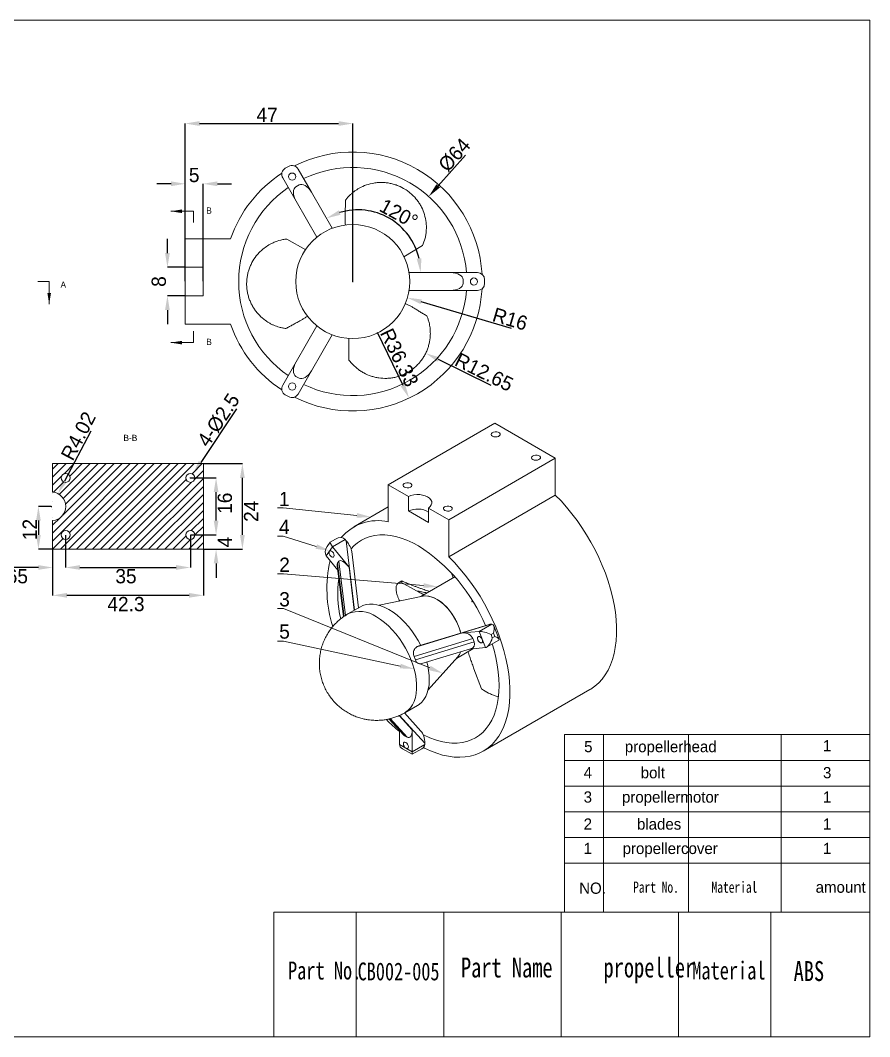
# Model space of a CAD drawing. Header units: millimetres. Extents: x 87 to 490, y 48 to 333.
# Drawn here: x 252 to 490.3, y 48 to 333.1 of the extents above; entities that cross this region are included whole.
import ezdxf

# ---------------------------------------------------------------- set-up
doc = ezdxf.new("R2010")
doc.units = ezdxf.units.MM
doc.header["$LTSCALE"] = 0.5
doc.layers.get('0').update_dxf_attribs({"lineweight": 18})
for name, color, linetype, lineweight in [('1轮廓实线层', 7, 'Continuous', 15), ('2细线层', 4, 'Continuous', 18), ('5剖面线层', 2, 'Continuous', 18), ('6文字层', 3, 'Continuous', 18), ('7标注层', 4, 'Continuous', 18), ('尺寸线层', 3, 'Continuous', 18)]:
    doc.layers.add(name, color=color, linetype=linetype, lineweight=lineweight)
doc.styles.add('SLDTEXTSTYLE0', font='')
doc.styles.add('SLDTEXTSTYLE1', font='')
doc.styles.get('SLDTEXTSTYLE0').set_extended_font_data('汉仪长仿宋体')
doc.styles.get('SLDTEXTSTYLE1').set_extended_font_data('汉仪长仿宋体')
doc.dimstyles.new('SLDDIMSTYLE0', dxfattribs={"dimtxt": 1.75, "dimasz": 2.04, "dimexe": 0, "dimexo": 0.0625, "dimgap": 0.4375, "dimtad": 1, "dimrnd": 1e-09, "dimzin": 12, "dimdsep": 46, "dimtxsty": 'SLDTEXTSTYLE0', "dimcen": 0.09, "dimdle": 4.08, "dimadec": 0, "dimazin": 3, "dimtfac": 1, "dimtofl": 0, "dimtmove": 0, "dimatfit": 3, "dimfxl": 1, "dimfrac": 2, "dimtolj": 1, "dimarcsym": 0})

# ---------------------------------------------------------------- blocks, each defined once
blk = doc.blocks.new('*X14')
at = {"layer": '2细线层', "linetype": 'Continuous'}
blk.add_hatch(color=0, dxfattribs=at).paths.add_polyline_path([(359.96, 231.01), (358.76, 230.43), (361.1, 227.12)], flags=0)
at = {"layer": '2细线层', "color": 0, "linetype": 'Continuous', "lineweight": -2}
blk.add_line((352.17, 245.59), (359.36, 230.72), dxfattribs=at)
at = {"layer": '2细线层', "color": 0, "linetype": 'Continuous', "lineweight": 0, "insert": (356.42, 247.16), "char_height": 4, "width": 23.1911, "attachment_point": 1, "rotation": 295.8053, "style": 'SLDTEXTSTYLE0'}
blk.add_mtext('R36.33', dxfattribs=at)
blk = doc.blocks.new('*X15')
at = {"layer": '2细线层', "linetype": 'Continuous'}
blk.add_hatch(color=0, dxfattribs=at).paths.add_polyline_path([(368.77, 287.12), (369.77, 286.23), (366.61, 283.69)], flags=0)
at = {"layer": '2细线层', "color": 0, "linetype": 'Continuous', "lineweight": -2}
for p, q in [((376.92, 295.24), (369.27, 286.67)), ((345.2, 259.83), (345.38, 259.83)), ((345.29, 259.74), (345.29, 259.92))]:
    blk.add_line(p, q, dxfattribs=at)
at = {"layer": '2细线层', "color": 0, "linetype": 'Continuous', "lineweight": 0, "insert": (368.92, 292.94), "char_height": 4, "width": 16.353, "attachment_point": 1, "rotation": 48.223, "style": 'SLDTEXTSTYLE0'}
blk.add_mtext('%%C64', dxfattribs=at)
blk = doc.blocks.new('*X16')
at = {"layer": '2细线层', "linetype": 'Continuous'}
blk.add_hatch(color=0, dxfattribs=at).paths.add_polyline_path([(364.66, 254.8), (364.28, 253.52), (360.63, 255.29)], flags=0)
at = {"layer": '2细线层', "color": 0, "linetype": 'Continuous', "lineweight": -2}
for p, q in [((345.2, 259.83), (345.38, 259.83)), ((345.29, 259.74), (345.29, 259.92)), ((389.83, 246.67), (364.47, 254.16))]:
    blk.add_line(p, q, dxfattribs=at)
at = {"layer": '2细线层', "color": 0, "linetype": 'Continuous', "lineweight": 0, "insert": (385.31, 252.63), "char_height": 4, "width": 12.9688, "attachment_point": 1, "rotation": 343.5437, "style": 'SLDTEXTSTYLE0'}
blk.add_mtext('R16', dxfattribs=at)
blk = doc.blocks.new('*X17')
at = {"layer": '2细线层', "linetype": 'Continuous'}
blk.add_hatch(color=0, dxfattribs=at).paths.add_polyline_path([(369.64, 238.56), (369.05, 237.36), (365.75, 239.73)], flags=0)
at = {"layer": '2细线层', "color": 0, "linetype": 'Continuous', "lineweight": -2}
for p, q in [((354.32, 245.32), (354.5, 245.32)), ((354.41, 245.23), (354.41, 245.41)), ((384.09, 230.69), (369.34, 237.96))]:
    blk.add_line(p, q, dxfattribs=at)
at = {"layer": '2细线层', "color": 0, "linetype": 'Continuous', "lineweight": 0, "insert": (375.32, 240.04), "char_height": 4, "width": 24.3288, "attachment_point": 1, "rotation": 333.7695, "style": 'SLDTEXTSTYLE0'}
blk.add_mtext('R12.65', dxfattribs=at)
blk = doc.blocks.new('*X18')
at = {"layer": '2细线层', "linetype": 'Continuous'}
for points in [[(302.29, 304.82), (302.29, 303.49), (298.29, 304.16)], [(341.29, 304.82), (341.29, 303.49), (345.29, 304.16)]]:
    blk.add_hatch(color=0, dxfattribs=at).paths.add_polyline_path(points, flags=0)
at = {"layer": '2细线层', "color": 0, "linetype": 'Continuous', "lineweight": -2}
for p, q in [((298.29, 271.89), (298.29, 304.16)), ((302.29, 304.16), (341.29, 304.16)), ((345.29, 259.89), (345.29, 304.16))]:
    blk.add_line(p, q, dxfattribs=at)
at = {"layer": '2细线层', "color": 0, "linetype": 'Continuous', "lineweight": 0, "insert": (321.26, 308.59), "char_height": 4, "width": 7.3019, "attachment_point": 2, "style": 'SLDTEXTSTYLE0'}
blk.add_mtext('47', dxfattribs=at)
blk = doc.blocks.new('*X19')
at = {"layer": '2细线层', "linetype": 'Continuous'}
for points in [[(341.86, 278.56), (341.33, 279.79), (337.92, 277.58)], [(364.55, 266.38), (363.23, 266.23), (364.34, 262.33)]]:
    blk.add_hatch(color=0, dxfattribs=at).paths.add_polyline_path(points, flags=0)
at = {"layer": '2细线层', "color": 0, "linetype": 'Continuous', "lineweight": -2}
blk.add_arc((346.73, 262.33), 17.61, 13.0391, 106.9609, dxfattribs=at)
at = {"layer": '2细线层', "color": 0, "linetype": 'Continuous', "lineweight": 0, "insert": (354.33, 283.3), "char_height": 4, "width": 15.5829, "attachment_point": 1, "rotation": 331.4924, "style": 'SLDTEXTSTYLE0'}
blk.add_mtext('120%%D', dxfattribs=at)
blk = doc.blocks.new('*X20')
at = {"layer": '2细线层', "linetype": 'Continuous'}
for points in [[(292.62, 267.83), (293.95, 267.83), (293.29, 263.83)], [(292.62, 251.83), (293.95, 251.83), (293.29, 255.83)]]:
    blk.add_hatch(color=0, dxfattribs=at).paths.add_polyline_path(points, flags=0)
at = {"layer": '2细线层', "color": 0, "linetype": 'Continuous', "lineweight": -2}
for p, q in [((293.29, 267.83), (293.29, 271.83)), ((298.22, 263.83), (293.29, 263.83)), ((298.22, 255.83), (293.29, 255.83)), ((293.29, 251.83), (293.29, 247.83))]:
    blk.add_line(p, q, dxfattribs=at)
at = {"layer": '2细线层', "color": 0, "linetype": 'Continuous', "lineweight": 0, "insert": (288.85, 259.83), "char_height": 4, "width": 7.8338, "attachment_point": 2, "rotation": 90, "style": 'SLDTEXTSTYLE0'}
blk.add_mtext('8', dxfattribs=at)
blk = doc.blocks.new('*X22')
at = {"layer": '2细线层', "linetype": 'Continuous'}
for points in [[(265.08, 172.46), (265.08, 171.13), (261.08, 171.79)], [(299.38, 172.46), (299.38, 171.13), (303.38, 171.79)]]:
    blk.add_hatch(color=0, dxfattribs=at).paths.add_polyline_path(points, flags=0)
at = {"layer": '2细线层', "color": 0, "linetype": 'Continuous', "lineweight": -2}
for p, q in [((261.08, 184.68), (261.08, 171.79)), ((303.38, 184.68), (303.38, 171.79)), ((299.38, 171.79), (265.08, 171.79))]:
    blk.add_line(p, q, dxfattribs=at)
at = {"layer": '2细线层', "color": 0, "linetype": 'Continuous', "lineweight": 0, "insert": (281.65, 171.35), "char_height": 4, "width": 15.0249, "attachment_point": 2, "style": 'SLDTEXTSTYLE0'}
blk.add_mtext('42.3', dxfattribs=at)
blk = doc.blocks.new('*X23')
at = {"layer": '2细线层', "linetype": 'Continuous'}
for points in [[(313.65, 204.75), (314.99, 204.75), (314.32, 208.75)], [(313.65, 188.75), (314.99, 188.75), (314.32, 184.75)]]:
    blk.add_hatch(color=0, dxfattribs=at).paths.add_polyline_path(points, flags=0)
at = {"layer": '2细线层', "color": 0, "linetype": 'Continuous', "lineweight": -2}
for p, q in [((303.45, 208.75), (314.32, 208.75)), ((314.32, 188.75), (314.32, 204.75)), ((303.45, 184.75), (314.32, 184.75))]:
    blk.add_line(p, q, dxfattribs=at)
at = {"layer": '2细线层', "color": 0, "linetype": 'Continuous', "lineweight": 0, "insert": (314.76, 195.38), "char_height": 4, "width": 7.856, "attachment_point": 2, "rotation": 90, "style": 'SLDTEXTSTYLE0'}
blk.add_mtext('24', dxfattribs=at)
blk = doc.blocks.new('*X24')
at = {"layer": '2细线层', "linetype": 'Continuous'}
for points in [[(257.08, 180.28), (257.08, 178.95), (261.08, 179.61)], [(268.73, 180.28), (268.73, 178.95), (264.73, 179.61)]]:
    blk.add_hatch(color=0, dxfattribs=at).paths.add_polyline_path(points, flags=0)
at = {"layer": '2细线层', "color": 0, "linetype": 'Continuous', "lineweight": -2}
for p, q in [((264.73, 188.68), (264.73, 179.61)), ((261.08, 184.68), (261.08, 179.61)), ((257.08, 179.61), (244.82, 179.61)), ((268.73, 179.61), (272.73, 179.61))]:
    blk.add_line(p, q, dxfattribs=at)
at = {"layer": '2细线层', "color": 0, "linetype": 'Continuous', "lineweight": 0, "insert": (248.95, 179.17), "char_height": 4, "width": 14.8033, "attachment_point": 2, "style": 'SLDTEXTSTYLE0'}
blk.add_mtext('3.65', dxfattribs=at)
blk = doc.blocks.new('*X25')
at = {"layer": '2细线层', "linetype": 'Continuous'}
for points in [[(268.73, 180.28), (268.73, 178.95), (264.73, 179.61)], [(295.73, 180.28), (295.73, 178.95), (299.73, 179.61)]]:
    blk.add_hatch(color=0, dxfattribs=at).paths.add_polyline_path(points, flags=0)
at = {"layer": '2细线层', "color": 0, "linetype": 'Continuous', "lineweight": -2}
for p, q in [((264.73, 188.68), (264.73, 179.61)), ((299.73, 188.68), (299.73, 179.61)), ((268.73, 179.61), (295.73, 179.61))]:
    blk.add_line(p, q, dxfattribs=at)
at = {"layer": '2细线层', "color": 0, "linetype": 'Continuous', "lineweight": 0, "insert": (281.65, 179.17), "char_height": 4, "width": 6.7812, "attachment_point": 2, "style": 'SLDTEXTSTYLE0'}
blk.add_mtext('35', dxfattribs=at)
blk = doc.blocks.new('*X26')
at = {"layer": '2细线层', "linetype": 'Continuous'}
for points in [[(306.27, 192.75), (307.61, 192.75), (306.94, 188.75)], [(306.27, 180.75), (307.61, 180.75), (306.94, 184.75)]]:
    blk.add_hatch(color=0, dxfattribs=at).paths.add_polyline_path(points, flags=0)
at = {"layer": '2细线层', "color": 0, "linetype": 'Continuous', "lineweight": -2}
for p, q in [((306.94, 192.75), (306.94, 196.75)), ((299.8, 188.75), (306.94, 188.75)), ((303.45, 184.75), (306.94, 184.75)), ((306.94, 180.75), (306.94, 176.75))]:
    blk.add_line(p, q, dxfattribs=at)
at = {"layer": '2细线层', "color": 0, "linetype": 'Continuous', "lineweight": 0, "insert": (307.38, 186.75), "char_height": 4, "width": 7.856, "attachment_point": 2, "rotation": 90, "style": 'SLDTEXTSTYLE0'}
blk.add_mtext('4', dxfattribs=at)
blk = doc.blocks.new('*X27')
at = {"layer": '2细线层', "linetype": 'Continuous'}
for points in [[(306.27, 200.75), (307.61, 200.75), (306.94, 204.75)], [(306.27, 192.75), (307.61, 192.75), (306.94, 188.75)]]:
    blk.add_hatch(color=0, dxfattribs=at).paths.add_polyline_path(points, flags=0)
at = {"layer": '2细线层', "color": 0, "linetype": 'Continuous', "lineweight": -2}
for p, q in [((299.8, 204.75), (306.94, 204.75)), ((306.94, 192.75), (306.94, 200.75)), ((299.8, 188.75), (306.94, 188.75))]:
    blk.add_line(p, q, dxfattribs=at)
at = {"layer": '2细线层', "color": 0, "linetype": 'Continuous', "lineweight": 0, "insert": (307.38, 197.64), "char_height": 4, "width": 7.856, "attachment_point": 2, "rotation": 90, "style": 'SLDTEXTSTYLE0'}
blk.add_mtext('16', dxfattribs=at)
blk = doc.blocks.new('*X28')
at = {"layer": '2细线层', "linetype": 'Continuous'}
blk.add_hatch(color=0, dxfattribs=at).paths.add_polyline_path([(302.09, 209.48), (303.2, 208.74), (300.43, 205.79)], flags=0)
at = {"layer": '2细线层', "color": 0, "linetype": 'Continuous', "lineweight": -2}
for p, q in [((312.7, 224.16), (302.65, 209.11)), ((299.64, 204.75), (299.82, 204.75)), ((299.73, 204.66), (299.73, 204.84))]:
    blk.add_line(p, q, dxfattribs=at)
at = {"layer": '2细线层', "color": 0, "linetype": 'Continuous', "lineweight": 0, "insert": (301.36, 215.31), "char_height": 4, "width": 28.6759, "attachment_point": 1, "rotation": 56.252, "style": 'SLDTEXTSTYLE0'}
blk.add_mtext('4-%%C2.5', dxfattribs=at)
blk = doc.blocks.new('*X29')
at = {"layer": '2细线层', "linetype": 'Continuous'}
blk.add_hatch(color=0, dxfattribs=at).paths.add_polyline_path([(263.85, 204.15), (265.03, 203.53), (262.58, 200.3)], flags=0)
at = {"layer": '2细线层', "color": 0, "linetype": 'Continuous', "lineweight": -2}
for p, q in [((271.82, 217.88), (264.44, 203.84)), ((260.63, 196.75), (260.81, 196.75)), ((260.72, 196.66), (260.72, 196.84))]:
    blk.add_line(p, q, dxfattribs=at)
at = {"layer": '2细线层', "color": 0, "linetype": 'Continuous', "lineweight": 0, "insert": (263.18, 211.13), "char_height": 4, "width": 19.1357, "attachment_point": 1, "rotation": 62.2857, "style": 'SLDTEXTSTYLE0'}
blk.add_mtext('R4.02', dxfattribs=at)
blk = doc.blocks.new('*X30')
at = {"layer": '2细线层', "linetype": 'Continuous'}
for points in [[(256.42, 192.75), (257.75, 192.75), (257.08, 196.75)], [(256.42, 188.75), (257.75, 188.75), (257.08, 184.75)]]:
    blk.add_hatch(color=0, dxfattribs=at).paths.add_polyline_path(points, flags=0)
at = {"layer": '2细线层', "color": 0, "linetype": 'Continuous', "lineweight": -2}
for p, q in [((260.65, 196.75), (257.08, 196.75)), ((257.08, 192.75), (257.08, 188.75)), ((261.02, 184.75), (257.08, 184.75))]:
    blk.add_line(p, q, dxfattribs=at)
at = {"layer": '2细线层', "color": 0, "linetype": 'Continuous', "lineweight": 0, "insert": (252.65, 190.26), "char_height": 4, "width": 7.856, "attachment_point": 2, "rotation": 90, "style": 'SLDTEXTSTYLE0'}
blk.add_mtext('12', dxfattribs=at)
blk = doc.blocks.new('*X31')
at = {"layer": '2细线层', "linetype": 'Continuous'}
for points in [[(294.29, 287.92), (294.29, 286.58), (298.29, 287.25)], [(307.29, 287.92), (307.29, 286.58), (303.29, 287.25)]]:
    blk.add_hatch(color=0, dxfattribs=at).paths.add_polyline_path(points, flags=0)
at = {"layer": '2细线层', "color": 0, "linetype": 'Continuous', "lineweight": -2}
for p, q in [((294.29, 287.25), (290.29, 287.25)), ((298.29, 259.89), (298.29, 287.25)), ((303.29, 259.89), (303.29, 287.25)), ((307.29, 287.25), (311.29, 287.25))]:
    blk.add_line(p, q, dxfattribs=at)
at = {"layer": '2细线层', "color": 0, "linetype": 'Continuous', "lineweight": 0, "insert": (300.79, 289.69), "char_height": 4, "width": 2.759, "attachment_point": 5, "style": 'SLDTEXTSTYLE0'}
blk.add_mtext('5', dxfattribs=at)

msp = doc.modelspace()

# ---------------------------------------------------------------- hatches: boundary and pattern name
at = {"layer": '2细线层', "linetype": 'Continuous', "lineweight": 0}
for points in [[(346.49, 194.874), (350.398, 193.791), (346.35, 193.548)], [(335.26, 186.113), (338.867, 184.26), (334.854, 184.843)], [(365.209, 175.208), (369.139, 174.207), (365.097, 173.879)], [(358.752, 152.619), (362.523, 151.13), (358.472, 151.315)], [(367.126, 152.035), (370.579, 149.909), (366.623, 150.8)]]:
    msp.add_hatch(color=4, dxfattribs=at).paths.add_polyline_path(points, flags=0)
at = {"layer": '5剖面线层', "linetype": 'Continuous', "lineweight": 0}
for points in [[(294.22, 279.542), (297.395, 279.034), (297.395, 280.05)], [(260.109, 253.477), (260.617, 256.652), (259.601, 256.652)], [(294.22, 242.693), (297.395, 242.185), (297.395, 243.201)]]:
    msp.add_hatch(color=2, dxfattribs=at).paths.add_polyline_path(points, flags=0)
at = {"layer": '5剖面线层'}
h = msp.add_hatch(dxfattribs=at)
h.set_pattern_fill('ANSI31', color=256, style=0, pattern_type=0)
h.set_pattern_definition([(45, (0, 0), (-1.122532, 1.122532), [])])
edge = h.paths.add_edge_path(flags=0)
edge.add_line((303.383, 184.747), (303.383, 208.747))
edge.add_line((303.383, 208.747), (261.083, 208.747))
edge.add_line((261.083, 208.747), (261.083, 200.747))
edge.add_arc((260.716, 196.747), 4.017, -84.7609, 84.7609, ccw=False)
edge.add_line((261.083, 192.747), (261.083, 184.747))
edge.add_line((261.083, 184.747), (303.383, 184.747))
edge = h.paths.add_edge_path(flags=0)
edge.add_arc((299.733, 204.747), 1.25, 0, 360)
edge = h.paths.add_edge_path(flags=0)
edge.add_arc((264.733, 188.747), 1.25, 0, 360)
edge = h.paths.add_edge_path(flags=0)
edge.add_arc((264.733, 204.747), 1.25, 0, 360)
edge = h.paths.add_edge_path(flags=0)
edge.add_arc((299.733, 188.747), 1.25, 0, 360)

# ---------------------------------------------------------------- linework, layer by layer
for p, q in [((490.33, 333.108), (87.13, 333.108)), ((490.33, 190.548), (490.33, 333.108)), ((490.33, 47.988), (490.33, 190.548)), ((403.756, 82.907), (323.113, 82.907)), ((323.113, 82.907), (323.113, 47.988)), ((346.228, 82.907), (346.228, 47.988)), ((370.845, 82.907), (370.845, 47.988)), ((403.756, 82.907), (403.756, 47.988)), ((490.33, 82.907), (404.67, 82.907)), ((436.642, 82.907), (436.642, 47.988)), ((462.579, 82.907), (462.579, 47.988)), ((490.33, 47.988), (490.33, 82.907)), ((87.13, 47.988), (490.33, 47.988)), ((337.046, 47.988), (490.33, 47.988))]:
    msp.add_line(p, q)
at = {"layer": '1轮廓实线层', "linetype": 'Continuous', "lineweight": 15}
for p, q in [((327.22, 292.12), (326.354, 291.62)), ((329.952, 291.388), (333.716, 284.869)), ((325.622, 288.888), (329.386, 282.369)), ((329.354, 286.424), (330.22, 286.924)), ((329.386, 282.369), (335.22, 272.263)), ((339.55, 274.763), (333.716, 284.869)), ((298.287, 271.827), (298.287, 263.827)), ((310.996, 271.827), (298.287, 271.827)), ((332.094, 268.752), (326.756, 271.758)), ((359.612, 266.79), (364.884, 269.91)), ((298.287, 263.827), (303.287, 263.827)), ((298.287, 263.827), (298.287, 255.827)), ((303.287, 263.827), (303.287, 255.827)), ((372.759, 262.327), (361.09, 262.327)), ((372.759, 262.327), (380.287, 262.327)), ((376.287, 260.327), (376.287, 259.327)), ((382.287, 259.327), (382.287, 260.327)), ((361.09, 257.327), (372.759, 257.327)), ((380.287, 257.327), (372.759, 257.327)), ((298.287, 255.827), (298.287, 247.827)), ((303.287, 255.827), (298.287, 255.827)), ((298.287, 247.827), (310.996, 247.827)), ((335.22, 247.391), (329.386, 237.286)), ((333.716, 234.786), (339.55, 244.891)), ((344.155, 243.867), (344.22, 237.814)), ((325.622, 230.766), (329.386, 237.286)), ((329.952, 228.266), (333.716, 234.786)), ((329.354, 233.23), (330.22, 232.73)), ((326.354, 228.034), (327.22, 227.534)), ((385.148, 220.077), (355.237, 202.81)), ((385.148, 220.077), (402.119, 210.28)), ((261.083, 208.747), (261.083, 200.747)), ((303.383, 208.747), (261.083, 208.747)), ((303.383, 184.747), (303.383, 208.747)), ((402.119, 210.28), (372.208, 193.013)), ((402.119, 199.903), (402.119, 210.28)), ((355.237, 202.81), (355.237, 192.433)), ((360.894, 199.544), (355.237, 202.81)), ((402.119, 199.903), (372.208, 182.636)), ((360.894, 195.462), (360.894, 199.544)), ((355.237, 196.585), (345.559, 190.998)), ((366.551, 192.196), (360.894, 195.462)), ((366.551, 196.279), (366.551, 192.196)), ((372.208, 193.013), (366.551, 196.279)), ((261.083, 192.747), (261.083, 184.747)), ((372.208, 182.636), (372.208, 193.013)), ((337.87, 182.898), (339.638, 185.413)), ((338.952, 186.72), (338.112, 185.525)), ((340.418, 187.575), (338.979, 186.744)), ((343.173, 187.454), (339.638, 185.413)), ((339.638, 185.413), (344.248, 179.679)), ((343.463, 187.095), (343.173, 187.454)), ((343.463, 187.095), (345.805, 167.665)), ((303.383, 184.747), (261.083, 184.747)), ((337.87, 182.898), (341.085, 178.899)), ((338.867, 184.26), (338.866, 184.26)), ((346.914, 168.306), (345.016, 184.053)), ((340.927, 180.206), (342.668, 165.764)), ((341.38, 181.36), (341.027, 180.857)), ((342.832, 165.887), (341.027, 180.857)), ((341.38, 181.36), (343.216, 166.132)), ((345.703, 167.607), (344.248, 179.679)), ((373.923, 176.969), (364.354, 171.446)), ((372.988, 178.023), (373.434, 176.687)), ((359.015, 175.824), (358.148, 175.324)), ((363.146, 173.096), (358.739, 175.5)), ((364.903, 171.56), (352.73, 169.01)), ((347.45, 168.615), (343.915, 166.574)), ((378.722, 169.963), (378.771, 170.322)), ((378.722, 169.963), (378.861, 170.167)), ((378.939, 170.089), (378.722, 169.963)), ((363.404, 157.417), (383.983, 163.703)), ((383.518, 163.614), (363.815, 157.596)), ((384.272, 163.729), (380.736, 161.688)), ((384.272, 163.729), (383.983, 163.703)), ((386.353, 159.432), (384.859, 163.284)), ((376.126, 161.276), (363.302, 157.358)), ((380.736, 161.688), (376.126, 161.276)), ((380.736, 161.688), (382.504, 157.132)), ((384.082, 160.791), (384.789, 161.199)), ((384.436, 159.88), (384.082, 160.791)), ((385.143, 160.288), (384.436, 159.88)), ((384.789, 161.199), (385.143, 160.288)), ((362.5, 154.608), (378.994, 159.646)), ((379.347, 158.735), (362.853, 153.697)), ((363.302, 157.358), (363.404, 157.417)), ((363.404, 157.417), (363.828, 157.555)), ((374.353, 154.125), (379.023, 156.82)), ((382.504, 157.132), (378.138, 156.741)), ((378.994, 159.646), (379.347, 158.735)), ((382.845, 157.25), (386.284, 159.235)), ((364.679, 152.63), (378.359, 156.808)), ((366.431, 145.277), (374.727, 154.542)), ((379.304, 151.147), (381.435, 145.525)), ((381.886, 128.071), (411.797, 145.338)), ((359.913, 138.86), (363.449, 140.901)), ((355.446, 137.12), (359.482, 132.678)), ((359.834, 132.385), (355.515, 137.137)), ((355.791, 137.204), (360.541, 131.976)), ((361.955, 134.04), (358.304, 138.059)), ((358.417, 138.105), (365.49, 130.32)), ((364.428, 133.724), (359.812, 138.804)), ((361.955, 134.04), (361.955, 127.894)), ((358.419, 129.935), (358.419, 133.847)), ((360.541, 131.976), (359.834, 132.385)), ((361.955, 127.894), (358.419, 129.935)), ((359.248, 128.78), (361.955, 127.217)), ((365.49, 129.935), (361.955, 127.894)), ((361.955, 127.217), (364.662, 128.78)), ((365.49, 130.32), (365.49, 129.935)), ((361.955, 127.217), (361.955, 127.894))]:
    msp.add_line(p, q, dxfattribs=at)
for points in [[(384.512, 216.444), (384.891, 216.294), (385.338, 216.234), (385.793, 216.27), (386.194, 216.399), (386.487, 216.603), (386.633, 216.855), (386.612, 217.12), (386.427, 217.362), (386.102, 217.55), (385.682, 217.657), (385.223, 217.669), (384.787, 217.585), (384.434, 217.415), (384.21, 217.184), (384.147, 216.921), (384.252, 216.663), (384.512, 216.444)], [(395.825, 209.913), (396.204, 209.763), (396.651, 209.702), (397.106, 209.739), (397.508, 209.868), (397.801, 210.072), (397.947, 210.323), (397.926, 210.588), (397.74, 210.831), (397.416, 211.018), (396.995, 211.126), (396.536, 211.138), (396.101, 211.053), (395.748, 210.884), (395.524, 210.652), (395.461, 210.39), (395.566, 210.132), (395.825, 209.913)], [(359.763, 202.157), (360.142, 202.007), (360.589, 201.946), (361.044, 201.983), (361.445, 202.112), (361.739, 202.316), (361.885, 202.568), (361.864, 202.832), (361.678, 203.075), (361.353, 203.263), (360.933, 203.37), (360.474, 203.382), (360.038, 203.298), (359.685, 203.128), (359.462, 202.897), (359.398, 202.634), (359.503, 202.376), (359.763, 202.157)], [(366.551, 196.279), (367.021, 196.686), (367.333, 197.141), (367.473, 197.623), (367.434, 198.112), (367.219, 198.585), (366.836, 199.021), (366.304, 199.402), (365.645, 199.709), (364.889, 199.93), (364.069, 200.054), (363.223, 200.077), (362.387, 199.996), (361.599, 199.816), (360.894, 199.544)], [(411.797, 145.338), (412.087, 145.511), (413.238, 146.314), (414.303, 147.253), (415.275, 148.324), (416.15, 149.522), (416.925, 150.842), (417.596, 152.277), (418.161, 153.822), (418.616, 155.469), (418.959, 157.211), (419.19, 159.041), (419.307, 160.95), (419.309, 162.929), (419.197, 164.97), (418.971, 167.064), (418.632, 169.202), (418.181, 171.373), (417.621, 173.569), (416.954, 175.779), (416.183, 177.993), (415.312, 180.203), (414.344, 182.397), (413.283, 184.566), (412.135, 186.7), (410.905, 188.791), (409.597, 190.827), (408.218, 192.802), (406.774, 194.705), (405.272, 196.528), (403.718, 198.263), (402.119, 199.903)], [(371.077, 195.626), (371.456, 195.476), (371.903, 195.415), (372.358, 195.452), (372.759, 195.581), (373.052, 195.785), (373.198, 196.036), (373.177, 196.301), (372.992, 196.544), (372.667, 196.731), (372.247, 196.838), (371.788, 196.851), (371.352, 196.766), (370.999, 196.597), (370.775, 196.365), (370.712, 196.103), (370.817, 195.844), (371.077, 195.626)], [(344.819, 184.807), (345.608, 185.65), (346.622, 186.517), (347.723, 187.247), (348.905, 187.836), (350.163, 188.28), (351.489, 188.578), (352.878, 188.728), (354.323, 188.729), (355.815, 188.581), (357.348, 188.285), (358.913, 187.843), (360.502, 187.257), (362.108, 186.529), (363.723, 185.664)], [(339.366, 182.577), (339.096, 182.796), (338.866, 183.105), (338.713, 183.459), (338.659, 183.802), (338.713, 184.083), (338.866, 184.26), (339.096, 184.304), (339.366, 184.21), (339.637, 183.992), (339.866, 183.683), (340.02, 183.329), (340.074, 182.986), (340.02, 182.704), (339.866, 182.528), (339.637, 182.483), (339.366, 182.577)], [(339.366, 184.21), (339.096, 184.304), (338.866, 184.26), (338.713, 184.083), (338.659, 183.802), (338.713, 183.459), (338.866, 183.105), (339.096, 182.796), (339.366, 182.577), (339.637, 182.483), (339.866, 182.528), (340.02, 182.704), (340.074, 182.986), (340.02, 183.329), (339.866, 183.683), (339.637, 183.992), (339.366, 184.21)], [(372.208, 182.636), (373.807, 180.996), (375.361, 179.261), (376.864, 177.438), (378.308, 175.535), (379.686, 173.56), (380.994, 171.523), (382.225, 169.433), (383.373, 167.299), (384.433, 165.13), (385.401, 162.936), (386.273, 160.726), (387.044, 158.512), (387.711, 156.302), (388.271, 154.106), (388.721, 151.935), (389.06, 149.797), (389.286, 147.703), (389.399, 145.662), (389.396, 143.683), (389.28, 141.774), (389.049, 139.944), (388.705, 138.202), (388.25, 136.555), (387.686, 135.01), (387.014, 133.575), (386.239, 132.255), (385.364, 131.057), (384.392, 129.986), (383.328, 129.047), (382.176, 128.244), (380.943, 127.58), (379.632, 127.058), (378.25, 126.682), (376.804, 126.452), (375.299, 126.369), (373.743, 126.434), (372.142, 126.647), (370.504, 127.007), (368.835, 127.511), (367.144, 128.159), (365.437, 128.946), (365.107, 129.113)], [(375.6, 161.195), (375.52, 161.503), (375.154, 162.672), (374.684, 163.838), (374.119, 164.982), (373.468, 166.086), (372.742, 167.131), (371.953, 168.1), (371.113, 168.977), (370.236, 169.749), (369.338, 170.401), (368.431, 170.924), (367.533, 171.309), (366.656, 171.55), (365.816, 171.642), (365.027, 171.584), (364.903, 171.56)], [(364.903, 171.56), (365.508, 171.638), (366.33, 171.603), (367.194, 171.419), (368.086, 171.088), (368.991, 170.617), (369.894, 170.013), (370.781, 169.285), (371.637, 168.447), (372.447, 167.511), (373.199, 166.493), (373.88, 165.41), (374.479, 164.279), (374.986, 163.119), (375.393, 161.949), (375.6, 161.195)], [(364.352, 157.682), (363.605, 159.105), (362.776, 160.483), (361.873, 161.804), (360.905, 163.054), (359.882, 164.22), (358.813, 165.29), (357.711, 166.253), (356.586, 167.101), (355.449, 167.823), (354.313, 168.413), (353.188, 168.865), (352.086, 169.174), (351.017, 169.337), (349.994, 169.353), (349.026, 169.221), (348.123, 168.943), (347.45, 168.615)], [(359.914, 138.861), (360.114, 138.982), (360.861, 139.555), (361.515, 140.264), (362.071, 141.1), (362.523, 142.055), (362.866, 143.12), (363.097, 144.283), (363.213, 145.533), (363.213, 146.856), (363.097, 148.24), (362.866, 149.669), (362.523, 151.13), (362.071, 152.607), (361.515, 154.085), (360.861, 155.549), (360.114, 156.984), (359.283, 158.376), (358.377, 159.709), (357.405, 160.971), (356.376, 162.147), (355.301, 163.227), (354.191, 164.2), (353.059, 165.054), (351.914, 165.782)], [(381.008, 160.171), (380.737, 160.265), (380.508, 160.221), (380.354, 160.044), (380.301, 159.763), (380.354, 159.42), (380.508, 159.066), (380.737, 158.757), (381.008, 158.538), (381.278, 158.444), (381.508, 158.489), (381.661, 158.665), (381.715, 158.947), (381.661, 159.29), (381.508, 159.644), (381.278, 159.953), (381.008, 160.171)], [(380.432, 160.161), (380.633, 160.264), (380.891, 160.228), (381.166, 160.059), (381.418, 159.783), (381.607, 159.442), (381.705, 159.088), (381.697, 158.774), (381.584, 158.549), (381.383, 158.446), (381.125, 158.482), (380.849, 158.651), (380.598, 158.927), (380.408, 159.268), (380.31, 159.622), (380.319, 159.936), (380.432, 160.161)], [(384.416, 158.157), (384.923, 156.427), (385.433, 154.362), (385.833, 152.324), (386.12, 150.323), (386.292, 148.369), (386.35, 146.472), (386.292, 144.641), (386.12, 142.886), (385.833, 141.216), (385.433, 139.639), (384.923, 138.164), (384.305, 136.798), (383.582, 135.547), (382.758, 134.419), (381.837, 133.418), (380.823, 132.551), (379.723, 131.821), (378.54, 131.233), (377.283, 130.789), (375.956, 130.491), (374.567, 130.341), (373.122, 130.34), (371.63, 130.487), (370.098, 130.783), (368.532, 131.225), (366.943, 131.812), (365.337, 132.54), (365.04, 132.689)], [(366.089, 153.061), (366.318, 152.113), (366.579, 150.683), (366.727, 149.295), (366.761, 147.961), (366.68, 146.697), (366.486, 145.514), (366.181, 144.425), (365.766, 143.44), (365.247, 142.57), (364.63, 141.823), (363.919, 141.207), (363.449, 140.901)], [(360.187, 130.547), (360.458, 130.329), (360.687, 130.02), (360.84, 129.666), (360.894, 129.323), (360.84, 129.041), (360.687, 128.865), (360.458, 128.82), (360.187, 128.914), (359.917, 129.133), (359.687, 129.442), (359.534, 129.795), (359.48, 130.139), (359.534, 130.42), (359.687, 130.597), (359.917, 130.641), (360.187, 130.547)], [(360.187, 130.547), (359.917, 130.641), (359.687, 130.597), (359.534, 130.42), (359.48, 130.139), (359.534, 129.795), (359.687, 129.442), (359.917, 129.133), (360.187, 128.914), (360.458, 128.82), (360.687, 128.865), (360.84, 129.041), (360.894, 129.323), (360.84, 129.666), (360.687, 130.02), (360.458, 130.329), (360.187, 130.547)]]:
    msp.add_lwpolyline(points, dxfattribs=at)
for centre, radius in [((328.287, 289.272), 1), ((379.287, 259.827), 1), ((328.287, 230.382), 1), ((264.733, 204.747), 1.25), ((299.733, 204.747), 1.25), ((264.733, 188.747), 1.25), ((299.733, 188.747), 1.25)]:
    msp.add_circle(centre, radius, dxfattribs=at)
for centre, radius, start, end in [((345.287, 259.827), 36.33, 3.22363, 116.77637), ((327.354, 289.888), 2, 120, 210), ((328.22, 290.388), 2, 30, 120), ((345.287, 259.827), 32, 4.4808, 115.5192), ((345.287, 259.827), 36.33, 123.22363, 160.71268), ((345.287, 259.827), 32, 124.4808, 180), ((345.287, 259.827), 16, 0, 180), ((380.287, 260.327), 2, 0, 90), ((345.287, 259.827), 32, 180, 235.5192), ((345.287, 259.827), 16, 180, 360), ((345.287, 259.827), 36.33, 243.22363, 356.77637), ((345.287, 259.827), 32, 244.4808, 355.5192), ((380.287, 259.327), 2, 270, 0), ((345.287, 259.827), 36.33, 199.28732, 236.77637), ((327.354, 229.766), 2, 150, 240), ((328.22, 229.266), 2, 240, 330), ((260.716, 196.747), 4.017, 275.2391, 84.7609), ((363.438, 189.935), 6.084, 59.2234, 114.71641), ((352.295, 179.404), 13.356, 77.2743, 139.94225), ((337.671, 144.747), 48.506, 22.48698, 57.51483), ((374.047, 173.694), 36, 167.33212, 197.227), ((372.755, 172.324), 31.661, 172.39736, 192.94972), ((347.232, 159.29), 8.004, 54.20413, 114.49405), ((371.458, 157.407), 4.347, 318.77171, 340.44159), ((371.365, 157.461), 4.453, 319.03133, 340.18197), ((389.656, 171.495), 49.133, 224.69962, 230.52312)]:
    msp.add_arc(centre, radius, start, end, dxfattribs=at)
for centre, major_axis, ratio, start_param, end_param in [((331.118, 283.369), (1.764, -3.055), 0.5669401, 3.1415927, 4.712389), ((331.984, 283.869), (-1.764, 3.055), 0.5669401, 4.712389, 6.2831853), ((372.759, 260.327), (-3.528, 0), 0.5669401, 3.1415927, 4.712389), ((372.759, 259.327), (3.528, 0), 0.5669401, 4.712389, 6.2831853), ((331.118, 236.286), (-1.764, -3.055), 0.5669401, 4.712389, 6.2831853), ((331.984, 235.786), (1.764, 3.055), 0.5669401, 3.1415927, 4.712389), ((341.052, 185.632), (2.065, 1.889), 0.6978876, 6.2386501, 7.5475658), ((339.992, 184.721), (2.065, 1.889), 0.6978876, 1.8772122, 3.0970574), ((340.345, 185.224), (-1.381, 1.51), 0.2018348, 6.2386501, 7.5475658), ((342.756, 186.088), (-2.068, 2.783), 0.3388986, 3.676856, 4.8238548), ((343.187, 178.17), (-2.068, 2.783), 0.3388986, 0.1114659, 0.5352633), ((343.541, 178.673), (-2.068, 2.783), 0.3388986, 4.8238548, 6.3946512), ((384.69, 161.88), (2.178, -0.879), 0.7381974, 2.1766282, 2.4016897), ((383.565, 161.09), (0.92, 2.614), 0.4107435, 4.8975013, 6.4682976), ((376.834, 159.453), (2.178, -0.879), 0.7381974, 0.6058319, 2.1766282), ((382.858, 160.682), (2.442, -0.86), 0.2184431, 1.1239659, 2.6947623), ((383.211, 159.77), (0.92, 2.614), 0.4107435, 3.3267049, 4.8975013), ((383.918, 160.179), (2.442, -0.86), 0.2184431, 6.098073, 7.4071512), ((377.187, 158.542), (2.178, -0.879), 0.7381974, 5.5432824, 6.8890172), ((345.101, 148.784), (18.382, 2.174), 0.8369522, 0.1813027, 0.2438129), ((360.541, 134.857), (-0.482, 2.986), 0.445193, 2.7936493, 4.3644456), ((359.834, 135.265), (-0.482, 2.986), 0.445193, 2.5421767, 2.7936493), ((364.076, 131.137), (-0.482, 2.986), 0.445193, 4.3644456, 5.6837693), ((361.248, 129.935), (2.828, 0), 0.5773815, 3.1415927, 3.9270721), ((362.662, 129.935), (2.828, 0), 0.5773815, 5.4977059, 6.2831853)]:
    msp.add_ellipse(centre, major_axis=major_axis, ratio=ratio, start_param=start_param, end_param=end_param, dxfattribs=at)
for points, knots in [([(347.114, 286.018), (346.87, 285.875), (346.38, 285.587), (345.712, 285.116), (345.092, 284.622), (344.458, 284.047), (343.822, 283.387), (343.443, 282.913), (343.253, 282.674)], [0, 0, 0, 0, 0.7540416, 1.5145051, 2.268373, 3.027351, 4.08085, 5.1464324, 5.1464324, 5.1464324, 5.1464324]), ([(364.884, 269.91), (365.148, 270.603), (365.547, 271.652), (365.823, 273.121), (365.977, 274.6), (365.922, 276.466), (365.471, 278.644), (364.775, 280.382), (364.039, 281.688), (363.184, 282.93), (362.163, 284.056), (361.001, 285.033), (359.752, 285.904), (358.388, 286.602), (356.945, 287.11), (355.827, 287.391), (354.695, 287.569), (353.552, 287.645), (352.392, 287.616), (350.903, 287.438), (349.093, 286.998), (347.78, 286.347), (347.114, 286.018)], [0, 0, 0, 0, 2.1759712, 3.2930141, 4.4182414, 6.593696, 8.8296072, 11.0528447, 12.1926651, 13.340557, 15.5994222, 16.7578708, 17.9246569, 20.2047388, 21.3743458, 22.5524752, 23.6945683, 24.8445868, 26.0196192, 27.20332, 29.3794636, 31.6130049, 31.6130049, 31.6130049, 31.6130049]), ([(343.154, 278.23), (343.162, 278.6), (343.178, 279.338), (343.203, 280.448), (343.228, 281.56), (343.244, 282.303), (343.253, 282.674)], [0, 0, 0, 0, 1.1109633, 2.2220293, 3.3333379, 4.4447051, 4.4447051, 4.4447051, 4.4447051]), ([(343.214, 275.647), (343.197, 275.927), (343.163, 276.498), (343.143, 277.36), (343.15, 277.94), (343.154, 278.23)], [0, 0, 0, 0, 0.8405843, 1.7126178, 2.5855353, 2.5855353, 2.5855353, 2.5855353]), ([(326.756, 271.758), (326.39, 271.707), (325.28, 271.553), (323.841, 271.115), (322.311, 270.432), (321.031, 269.677), (319.864, 268.768), (318.936, 267.866), (317.961, 266.733), (317.137, 265.471), (316.492, 264.114), (316.098, 263.052), (315.801, 261.959), (315.601, 260.831), (315.504, 259.693), (315.51, 258.553), (315.617, 257.417), (315.83, 256.282), (316.145, 255.173), (316.558, 254.104), (317.064, 253.076), (317.669, 252.086), (318.35, 251.173), (319.338, 250.071), (320.443, 249.103), (321.377, 248.513), (321.691, 248.315)], [0, 0, 0, 0, 1.084062, 3.2899495, 4.4141452, 6.0581588, 7.7022335, 8.8240103, 9.9317944, 12.183916, 13.3307555, 14.4562628, 15.5975572, 16.7468581, 17.9125745, 19.0486322, 20.1925207, 21.3610554, 22.5381046, 23.6791507, 24.8281148, 26.0020699, 27.1846854, 28.2691907, 30.4716978, 31.5921221, 31.5921221, 31.5921221, 31.5921221]), ([(360.024, 253.713), (360.275, 253.587), (360.786, 253.331), (361.543, 252.918), (362.041, 252.621), (362.291, 252.473)], [0, 0, 0, 0, 0.8405843, 1.7126178, 2.5855353, 2.5855353, 2.5855353, 2.5855353]), ([(362.291, 252.473), (362.607, 252.281), (363.238, 251.898), (364.187, 251.321), (365.138, 250.744), (365.773, 250.358), (366.09, 250.166)], [0, 0, 0, 0, 1.1109633, 2.2220293, 3.3333379, 4.4447051, 4.4447051, 4.4447051, 4.4447051]), ([(321.691, 248.315), (321.937, 248.175), (322.431, 247.894), (323.174, 247.551), (323.911, 247.262), (324.727, 247), (325.616, 246.778), (326.216, 246.688), (326.518, 246.642)], [0, 0, 0, 0, 0.7540416, 1.5145051, 2.268373, 3.027351, 4.08085, 5.1464324, 5.1464324, 5.1464324, 5.1464324]), ([(330.416, 248.778), (330.092, 248.601), (329.444, 248.246), (328.47, 247.712), (327.495, 247.178), (326.844, 246.821), (326.518, 246.642)], [0, 0, 0, 0, 1.1109633, 2.2220293, 3.3333379, 4.4447051, 4.4447051, 4.4447051, 4.4447051]), ([(330.416, 248.779), (330.676, 248.925), (331.198, 249.217), (331.933, 249.666), (332.404, 249.977), (332.623, 250.122)], [0, 0, 0, 0, 0.8986233, 1.7982146, 2.5855199, 2.5855199, 2.5855199, 2.5855199]), ([(367.055, 245.149), (367.053, 245.432), (367.049, 246.001), (366.975, 246.815), (366.857, 247.598), (366.676, 248.436), (366.423, 249.316), (366.201, 249.881), (366.09, 250.166)], [0, 0, 0, 0, 0.7540416, 1.5145051, 2.268373, 3.027351, 4.08085, 5.1464324, 5.1464324, 5.1464324, 5.1464324]), ([(344.22, 237.814), (344.447, 237.522), (345.136, 236.638), (346.234, 235.611), (347.438, 234.738), (348.713, 233.978), (350.076, 233.39), (351.501, 232.988), (352.969, 232.709), (354.474, 232.627), (355.972, 232.747), (357.09, 232.937), (358.185, 233.226), (359.262, 233.617), (360.295, 234.102), (361.279, 234.677), (362.209, 235.338), (363.085, 236.089), (363.888, 236.917), (364.608, 237.809), (365.245, 238.761), (365.8, 239.78), (366.25, 240.827), (366.71, 242.233), (366.996, 243.674), (367.04, 244.777), (367.055, 245.149)], [0, 0, 0, 0, 1.0841112, 3.2900986, 4.4143453, 5.4983887, 7.7019142, 8.823742, 9.9315762, 12.1837999, 13.3306913, 14.4562497, 15.6015938, 16.7469414, 17.9127106, 19.0488198, 20.1927601, 21.3613478, 22.5384503, 23.6795481, 24.8285643, 26.0025726, 27.1852417, 28.2697962, 30.472403, 31.5928782, 31.5928782, 31.5928782, 31.5928782]), ([(358.739, 175.5), (358.496, 175.447), (358.129, 175.366), (357.797, 175.043), (357.543, 174.627), (357.389, 173.918), (357.478, 172.817), (357.799, 171.701), (358.154, 170.812), (358.369, 170.38), (358.455, 170.209)], [0, 0, 0, 0, 1.0421963, 1.5772116, 2.116147, 3.1580958, 4.2290008, 5.2938356, 5.8397604, 6.1974036, 6.1974036, 6.1974036, 6.1974036]), ([(359.018, 175.818), (359.031, 175.827), (359.078, 175.862), (359.044, 175.793), (358.932, 175.665), (358.804, 175.555), (358.739, 175.5)], [0, 0, 0, 0, 0.08283477, 0.31102773, 0.44212803, 0.57604462, 0.57604462, 0.57604462, 0.57604462]), ([(366.852, 172.888), (366.676, 172.944), (366.052, 173.144), (365.128, 173.462), (364.236, 173.78), (363.577, 174.022), (362.924, 174.267), (362.041, 174.607), (360.924, 175.053), (359.9, 175.474), (359.253, 175.756), (359.052, 175.843)], [0, 0, 0, 0, 0.572045, 2.0312948, 2.9766215, 3.4304331, 4.1124478, 5.0490972, 6.2413541, 7.690201, 8.345177, 8.345177, 8.345177, 8.345177]), ([(363.146, 173.096), (363.507, 172.897), (364.201, 172.514), (364.898, 172.134), (365.232, 171.952)], [0, 0, 0, 0, 1.2409591, 2.3793124, 2.3793124, 2.3793124, 2.3793124]), ([(366.141, 172.477), (365.664, 172.572), (364.662, 172.772), (363.667, 172.985), (363.146, 173.096)], [0, 0, 0, 0, 1.4554327, 3.059082, 3.059082, 3.059082, 3.059082]), ([(343.915, 166.567), (343.566, 166.358), (342.813, 165.907), (341.73, 165.083), (340.66, 164.122), (339.669, 163.05), (338.769, 161.88), (337.976, 160.621), (337.298, 159.285), (336.746, 157.884), (336.326, 156.43), (336.044, 154.938), (335.905, 153.42), (335.911, 151.892), (336.063, 150.366), (336.361, 148.856), (336.805, 147.378), (337.391, 145.942), (338.118, 144.564), (338.98, 143.254), (339.976, 142.025), (341.059, 140.93), (342.206, 139.972), (343.39, 139.151), (344.637, 138.444), (345.928, 137.857), (347.229, 137.399), (348.431, 137.086), (349.489, 136.893), (350.616, 136.751), (351.415, 136.73), (351.914, 136.717)], [0, 0, 0, 0, 1.2218135, 2.6372213, 4.0783715, 5.539507, 7.0162034, 8.5051144, 10.0037452, 11.5102615, 13.0233419, 14.5420673, 16.0658445, 17.5943586, 19.1275508, 20.6656219, 22.2090642, 23.7587298, 25.3159534, 26.8827607, 28.4622275, 30.0591182, 31.5038136, 32.9454325, 34.3811162, 35.8047832, 37.2008343, 38.51798, 39.5324117, 40.4295848, 41.9291935, 41.9291935, 41.9291935, 41.9291935]), ([(362.5, 154.608), (362.434, 154.798), (362.304, 155.178), (362.294, 155.794), (362.431, 156.383), (362.739, 156.92), (363.068, 157.218), (363.276, 157.343), (363.302, 157.358)], [0, 0, 0, 0, 0.560277, 1.1199928, 1.6955894, 2.3296103, 3.055552, 3.1595657, 3.1595657, 3.1595657, 3.1595657]), ([(377.622, 156.012), (377.704, 155.768), (377.942, 155.063), (378.342, 153.9), (378.821, 152.522), (379.143, 151.605), (379.304, 151.147)], [0, 0, 0, 0, 0.7704435, 2.2292328, 3.6881365, 5.1470584, 5.1470584, 5.1470584, 5.1470584]), ([(364.678, 152.633), (364.557, 152.603), (364.251, 152.528), (363.751, 152.611), (363.356, 152.881), (363.048, 153.249), (362.935, 153.51), (362.853, 153.697)], [0, 0, 0, 0, 0.405284, 1.0275225, 1.6528318, 1.8644475, 2.3928939, 2.3928939, 2.3928939, 2.3928939]), ([(381.435, 145.525), (382.088, 145.12), (383.078, 144.507), (384.473, 143.898), (385.389, 143.534), (385.955, 143.405), (386.159, 143.358)], [0, 0, 0, 0, 2.2539208, 3.4109793, 4.5765155, 5.2306299, 5.2306299, 5.2306299, 5.2306299]), ([(351.914, 136.717), (352.43, 136.731), (353.159, 136.75), (354.237, 136.88), (355.167, 137.038), (356.272, 137.308), (357.424, 137.677), (358.605, 138.171), (359.444, 138.573), (359.867, 138.839), (359.913, 138.867)], [0, 0, 0, 0, 1.5480833, 2.1889442, 3.2574788, 4.3812957, 5.5999822, 6.8856162, 8.225053, 8.3854844, 8.3854844, 8.3854844, 8.3854844])]:
    msp.add_open_spline(points, degree=3, knots=knots, dxfattribs=at)
at = {"layer": '2细线层', "color": 4, "linetype": 'Continuous', "lineweight": 0}
for points in [[(346.42, 194.211), (325.805, 196.389)], [(335.057, 185.478), (325.805, 188.436)]]:
    msp.add_lwpolyline(points, dxfattribs=at)
at = {"layer": '5剖面线层', "color": 2, "linetype": 'Continuous', "lineweight": 0}
for p, q in [((300.57, 279.542), (294.22, 279.542)), ((300.57, 279.542), (300.57, 276.367)), ((260.109, 259.827), (256.934, 259.827)), ((260.109, 259.827), (260.109, 253.477)), ((300.57, 242.693), (300.57, 245.868)), ((300.57, 242.693), (294.22, 242.693))]:
    msp.add_line(p, q, dxfattribs=at)
at = {"layer": '6文字层', "color": 0, "linetype": 'Continuous', "lineweight": 0}
for p, q in [((324.145, 196.389), (325.805, 196.389)), ((325.805, 196.389), (324.145, 196.389)), ((324.145, 196.389), (325.805, 196.389)), ((325.805, 196.389), (324.145, 196.389)), ((324.145, 196.389), (325.805, 196.389)), ((325.805, 196.389), (324.145, 196.389)), ((324.145, 188.436), (325.805, 188.436)), ((325.805, 188.436), (324.145, 188.436)), ((324.145, 188.436), (325.805, 188.436)), ((325.805, 188.436), (324.145, 188.436)), ((324.145, 188.436), (325.805, 188.436)), ((325.805, 188.436), (324.145, 188.436)), ((324.214, 177.855), (325.874, 177.855)), ((325.874, 177.855), (324.214, 177.855)), ((324.214, 177.855), (325.874, 177.855)), ((325.874, 177.855), (324.214, 177.855)), ((324.214, 177.855), (325.874, 177.855)), ((325.874, 177.855), (324.214, 177.855)), ((324.214, 168.104), (325.874, 168.104)), ((325.874, 168.104), (324.214, 168.104)), ((324.214, 168.104), (325.874, 168.104)), ((325.874, 168.104), (324.214, 168.104)), ((324.214, 168.104), (325.874, 168.104)), ((325.874, 168.104), (324.214, 168.104)), ((324.214, 158.975), (325.874, 158.975)), ((325.874, 158.975), (324.214, 158.975)), ((324.214, 158.975), (325.874, 158.975)), ((325.874, 158.975), (324.214, 158.975)), ((324.214, 158.975), (325.874, 158.975)), ((325.874, 158.975), (324.214, 158.975))]:
    msp.add_line(p, q, dxfattribs=at)
for points in [[(365.153, 174.543), (325.874, 177.855)], [(366.874, 151.417), (325.874, 168.104)], [(358.612, 151.967), (325.874, 158.975)]]:
    msp.add_lwpolyline(points, dxfattribs=at)
at = {"layer": '7标注层', "color": 0}
for p, q in [((404.67, 132.715), (404.67, 82.907)), ((490.33, 132.715), (404.67, 132.715)), ((415.674, 132.715), (415.674, 96.672)), ((439.47, 132.715), (439.47, 96.672)), ((465.523, 132.715), (465.523, 96.672)), ((490.33, 82.907), (490.33, 132.715)), ((404.67, 125.506), (490.33, 125.506)), ((404.67, 118.297), (490.33, 118.297)), ((404.67, 111.089), (490.33, 111.089)), ((404.67, 103.88), (490.33, 103.88)), ((404.67, 96.672), (490.33, 96.672)), ((415.674, 96.672), (415.674, 82.907)), ((439.47, 96.672), (439.47, 82.907)), ((465.523, 96.672), (465.523, 82.907)), ((383.352, 82.907), (490.33, 82.907))]:
    msp.add_line(p, q, dxfattribs=at)

# ---------------------------------------------------------------- texts
at = {"attachment_point": 1}
for s, width, gutter_width, heights, insert, char_height in [('{\\fHYSWLongFangSong|b1|i0|c134|p2;Part No.}', 24.36656, 17.5, [3.5], (327.12, 69.072), 5.04), ('{\\fHYSWLongFangSong|b1|i0|c134|p2;Part Name     propeller}', 68.54078, 35, [0], (375.649, 70.197), 5.6), ('{\\fHYSWLongFangSong|b1|i0|c134|p2;Material}', 24.36656, 17.5, [3.5], (440.537, 69.072), 5.04)]:
    msp.add_mtext_dynamic_manual_height_columns(s, width=width, gutter_width=gutter_width, heights=heights, dxfattribs=dict(at, insert=insert, char_height=char_height))
at = {"layer": '5剖面线层', "color": 2, "linetype": 'Continuous', "lineweight": 0, "char_height": 1.75, "attachment_point": 1, "style": 'SLDTEXTSTYLE0'}
for s, insert, width in [('B', (304.188, 280.624), 1.33795), ('A', (263.284, 259.827), 1.4446), ('B', (304.188, 243.775), 1.33795)]:
    msp.add_mtext(s, dxfattribs=dict(at, insert=insert, width=width))
at = {"layer": '6文字层', "color": 3, "linetype": 'Continuous', "lineweight": 0, "insert": (282.896, 216.84), "char_height": 1.75, "width": 5.5651, "attachment_point": 2, "style": 'SLDTEXTSTYLE0'}
msp.add_mtext('B-B', dxfattribs=at)
at = {"layer": '6文字层', "color": 0, "linetype": 'Continuous', "lineweight": 0, "char_height": 4, "attachment_point": 1, "style": 'SLDTEXTSTYLE0'}
for s, insert, width in [('1', (324.591, 200.833), 0.95291), ('4', (324.591, 192.981), 3.25762), ('2', (324.66, 182.371), 2.759), ('3', (324.66, 172.691), 2.78116), ('5', (324.66, 163.644), 2.759)]:
    msp.add_mtext(s, dxfattribs=dict(at, insert=insert, width=width))
at = {"layer": '7标注层', "color": 0, "char_height": 3.15, "attachment_point": 1}
for s, insert, width, style in [('1', (477.235, 131.211), 0.75042, 'SLDTEXTSTYLE0'), ('5', (410.218, 130.94), 2.17271, 'SLDTEXTSTYLE0'), ('propellerhead', (421.628, 130.94), 29.4669, 'SLDTEXTSTYLE0'), ('4', (410.077, 123.625), 2.56537, 'SLDTEXTSTYLE0'), ('bolt', (426.089, 123.625), 8.61233, 'SLDTEXTSTYLE0'), ('3', (477.235, 123.625), 2.19017, 'SLDTEXTSTYLE0'), ('propellermotor', (420.835, 116.794), 32.42493, 'SLDTEXTSTYLE0'), ('3', (410.077, 116.794), 2.19017, 'SLDTEXTSTYLE0'), ('1', (477.235, 116.794), 0.75042, 'SLDTEXTSTYLE0'), ('2', (410.077, 109.208), 2.17271, 'SLDTEXTSTYLE0'), ('blades', (425.046, 109.208), 13.38532, 'SLDTEXTSTYLE0'), ('1', (477.235, 109.208), 0.75042, 'SLDTEXTSTYLE0'), ('1', (410.077, 102.376), 0.75042, 'SLDTEXTSTYLE0'), ('propellercover', (421.01, 102.376), 31.62216, 'SLDTEXTSTYLE0'), ('1', (477.235, 102.376), 0.75042, 'SLDTEXTSTYLE0'), ('NO.', (408.823, 91.217), 7.28601, 'SLDTEXTSTYLE1'), ('{\\fHYSWLongFangSong|b1|i0|c134|p2;\\C256;Part No.}', (423.939, 91.513), 19.61551, 'SLDTEXTSTYLE1'), ('{\\fHYSWLongFangSong|b1|i0|c134|p2;\\C256;Material}', (445.956, 91.513), 18.16704, 'SLDTEXTSTYLE1'), ('amount', (475.174, 91.513), 15.54931, 'SLDTEXTSTYLE1')]:
    msp.add_mtext(s, dxfattribs=dict(at, insert=insert, width=width, style=style))
at = {"layer": '尺寸线层', "attachment_point": 1}
for s, insert, char_height, width in [('{\\fhyswlongfangsong|b1|i0|c134|p2;\\C7;CB002-005}', (346.661, 68.788), 5, 19.67745), ('{\\fhyswlongfangsong|b1|i0|c134|p2;\\C7;ABS}', (468.989, 69.192), 5.6, 15.54014)]:
    msp.add_mtext(s, dxfattribs=dict(at, insert=insert, char_height=char_height, width=width))

# ---------------------------------------------------------------- dimensions: what is measured, and where the dimension line sits
at = {"layer": '2细线层', "color": 4, "linetype": 'Continuous', "lineweight": 0}
for base, p1, p2, picture, middle in [((345.287, 304.157), (298.287, 271.827), (345.287, 259.827), '*X18', (321.264, 304.157)), ((298.287, 287.248), (303.287, 259.827), (298.287, 259.827), '*X31', (300.787, 287.248)), ((261.083, 179.612), (264.733, 188.747), (261.083, 184.747), '*X24', (248.95, 179.612)), ((299.733, 179.612), (264.733, 188.747), (299.733, 188.747), '*X25', (281.645, 179.612)), ((261.083, 171.792), (303.383, 184.747), (261.083, 184.747), '*X22', (281.645, 171.792))]:
    dim = msp.add_linear_dim(base=base, p1=p1, p2=p2, dimstyle='SLDDIMSTYLE0', override={"dimtxt": 4, "dimasz": 4, "dimsah": 1, "dimdle": 8, "dimtzin": 12}, dxfattribs=at)
    dim.commit()
    dim.dimension.update_dxf_attribs({"geometry": picture, "text_midpoint": middle, "dimtype": 160})
dim = msp.add_diameter_dim_2p(p1=(323.967, 235.963), p2=(366.606, 283.691), dimstyle='SLDDIMSTYLE0', override={"dimtxt": 4, "dimasz": 4, "dimpost": '%%C<>', "dimsah": 1, "dimdle": 8, "dimtzin": 12}, dxfattribs=at)
dim.commit()
dim.dimension.update_dxf_attribs({"geometry": '*X15', "text_midpoint": (374.43, 292.448), "dimtype": 163})
dim = msp.add_angular_dim_2l(base=(355.137, 277.806), line1=((361.09, 262.327), (372.759, 262.327)), line2=((333.716, 284.869), (339.55, 274.763)), dimstyle='SLDDIMSTYLE0', override={"dimtxt": 4, "dimasz": 4, "dimtad": 1, "dimtih": 0, "dimtoh": 0, "dimsah": 1, "dimdle": 8, "dimtdec": 0, "dimtzin": 12}, dxfattribs=at)
dim.commit()
dim.dimension.update_dxf_attribs({"geometry": '*X19', "text_midpoint": (355.137, 277.806), "dimtype": 162})
for base, p1, p2, picture, middle in [((293.287, 255.827), (298.287, 263.827), (298.287, 255.827), '*X20', (293.287, 259.827)), ((314.319, 208.747), (303.383, 184.747), (303.383, 208.747), '*X23', (314.319, 195.383)), ((306.941, 204.747), (299.733, 188.747), (299.733, 204.747), '*X27', (306.941, 197.636)), ((257.083, 184.747), (260.716, 196.747), (261.083, 184.747), '*X30', (257.083, 190.263)), ((306.941, 184.747), (299.733, 188.747), (303.383, 184.747), '*X26', (306.941, 186.747))]:
    dim = msp.add_linear_dim(base=base, p1=p1, p2=p2, angle=90, dimstyle='SLDDIMSTYLE0', override={"dimtxt": 4, "dimasz": 4, "dimsah": 1, "dimdle": 8, "dimtzin": 12}, dxfattribs=at)
    dim.commit()
    dim.dimension.update_dxf_attribs({"geometry": picture, "text_midpoint": middle, "dimtype": 160})
for center, mpoint, picture, middle in [((345.287, 259.827), (360.631, 255.295), '*X16', (384.048, 248.378)), ((345.287, 259.827), (361.102, 227.12), '*X14', (352.362, 245.196)), ((354.406, 245.317), (365.753, 239.726), '*X17', (373.322, 235.996)), ((260.716, 196.747), (262.584, 200.303), '*X29', (267.171, 209.035))]:
    dim = msp.add_radius_dim(center=center, mpoint=mpoint, dimstyle='SLDDIMSTYLE0', override={"dimtxt": 4, "dimasz": 4, "dimpost": 'R<>', "dimsah": 1, "dimdle": 8, "dimtzin": 12}, dxfattribs=at)
    dim.commit()
    dim.dimension.update_dxf_attribs({"geometry": picture, "text_midpoint": middle, "dimtype": 164})
dim = msp.add_diameter_dim_2p(p1=(299.038, 203.707), p2=(300.427, 205.786), text='4-<>', dimstyle='SLDDIMSTYLE0', override={"dimtxt": 4, "dimasz": 4, "dimpost": '%%C<>', "dimsah": 1, "dimdle": 8, "dimtzin": 12}, dxfattribs=at)
dim.commit()
dim.dimension.update_dxf_attribs({"geometry": '*X28', "text_midpoint": (308.788, 218.3), "dimtype": 163})

doc.saveas('drawing.dxf')
